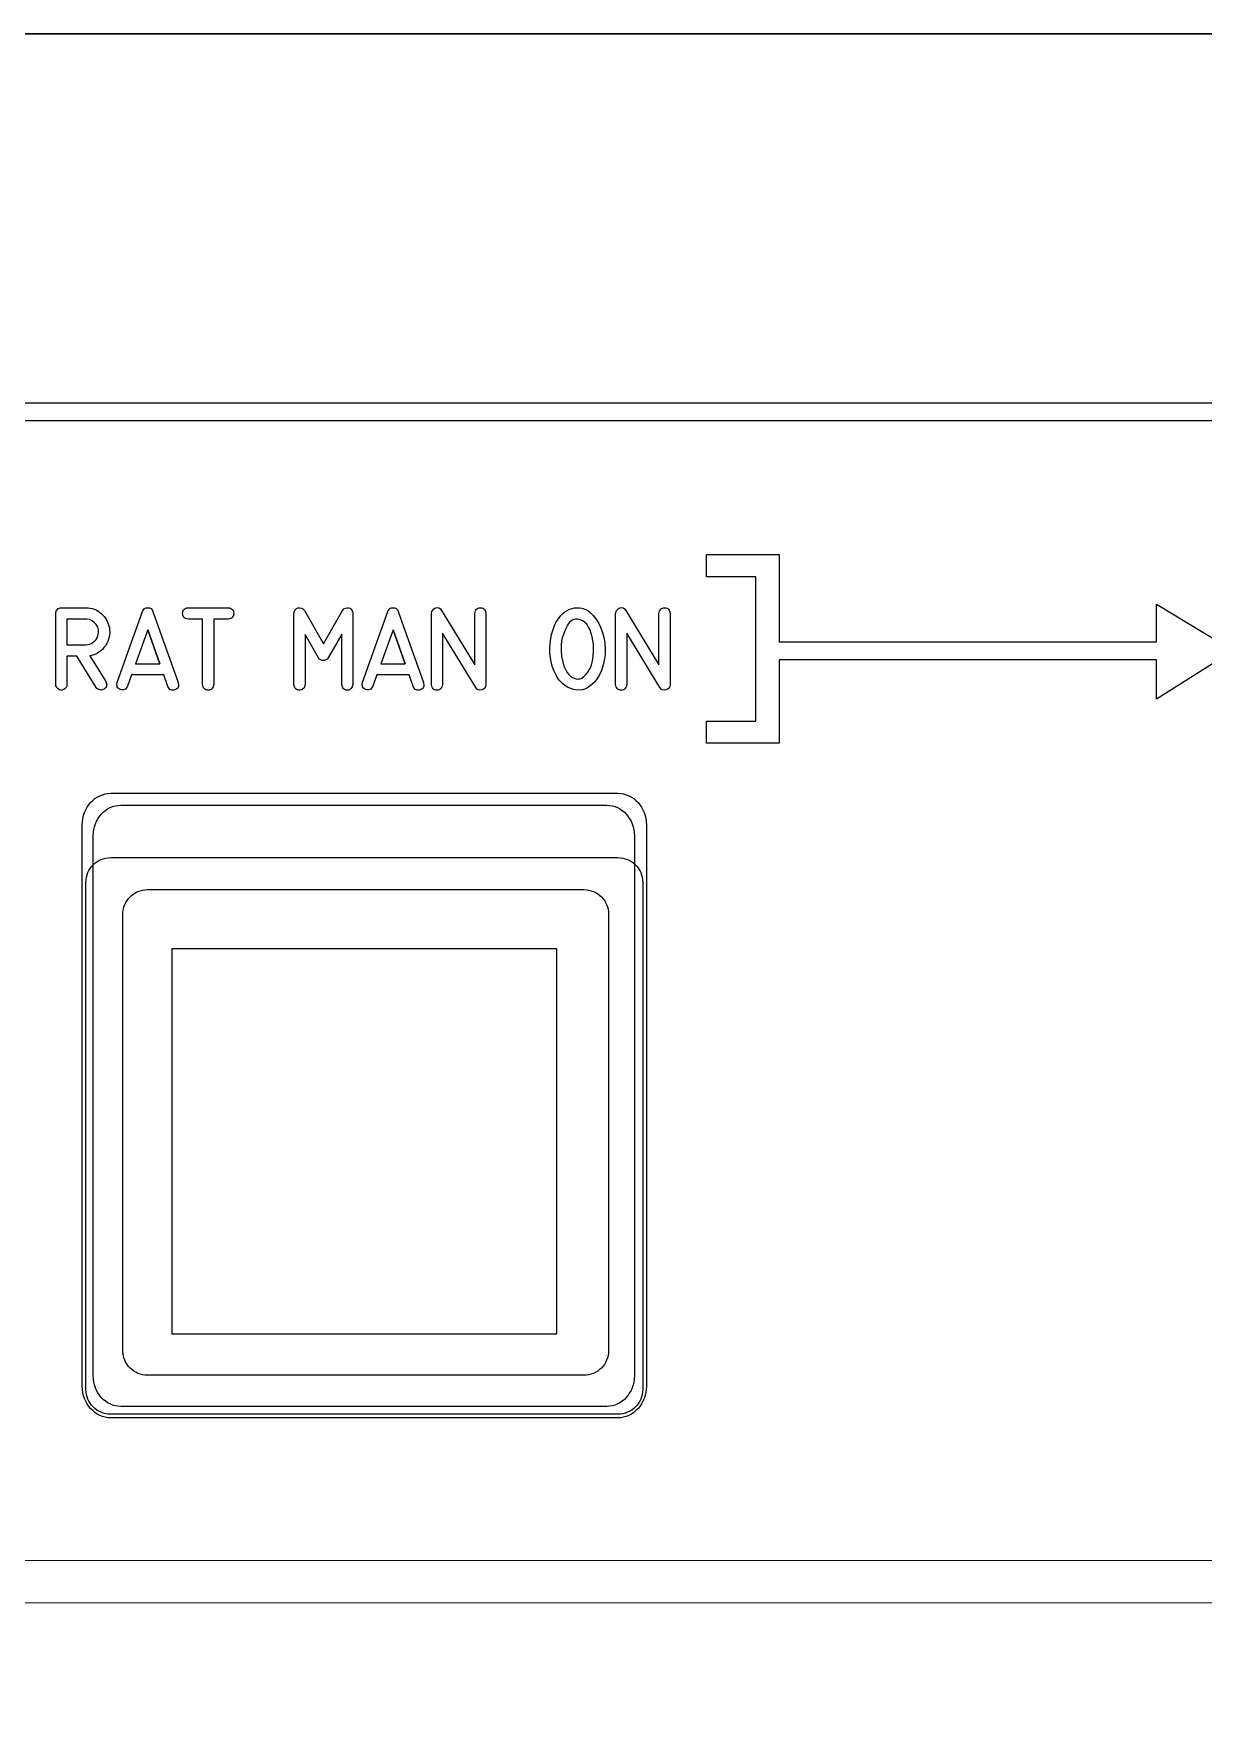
# Model space of a CAD drawing. Extents: x 27 to 704, y 10 to 614.
# Drawn here: x 301.4 to 350, y 430 to 500.1 of the extents above; entities that cross this region are included whole.
import ezdxf

# ---------------------------------------------------------------- set-up
doc = ezdxf.new("R2010")
doc.units = 0
for name, color, linetype in [('_BACKPANEL', 5, 'CONTINUOUS'), ('_ENGRAVING', 105, 'CONTINUOUS'), ('_LABELS', 30, 'CONTINUOUS'), ('_TOPLAYER', 1, 'CONTINUOUS')]:
    doc.layers.add(name, color=color, linetype=linetype)

msp = doc.modelspace()

# ---------------------------------------------------------------- linework, layer by layer
at = {"layer": '_BACKPANEL'}
for points in [[(526.324, 500.11), (526.324, 495.348), (526.324, 485.823), (526.324, 476.298), (526.324, 376.285), (526.324, 366.76), (203.984, 366.76), (203.984, 376.285), (203.984, 476.298), (203.984, 485.823), (203.984, 495.348), (203.984, 500.11)], [(304.579, 465.847), (325.674, 465.847), (325.78, 465.842), (325.882, 465.827), (325.98, 465.801), (326.075, 465.767), (326.165, 465.724), (326.249, 465.672), (326.328, 465.613), (326.401, 465.547), (326.467, 465.474), (326.526, 465.395), (326.578, 465.311), (326.621, 465.221), (326.655, 465.126), (326.681, 465.028), (326.696, 464.925), (326.701, 464.82), (326.701, 443.725), (326.696, 443.62), (326.681, 443.517), (326.655, 443.419), (326.621, 443.324), (326.578, 443.234), (326.526, 443.15), (326.467, 443.071), (326.401, 442.998), (326.328, 442.932), (326.249, 442.872), (326.165, 442.821), (326.075, 442.778), (325.98, 442.744), (325.882, 442.718), (325.78, 442.703), (325.674, 442.697), (304.579, 442.697), (304.473, 442.703), (304.371, 442.718), (304.273, 442.744), (304.178, 442.778), (304.088, 442.821), (304.004, 442.872), (303.925, 442.932), (303.852, 442.998), (303.785, 443.071), (303.726, 443.15), (303.675, 443.234), (303.632, 443.324), (303.597, 443.419), (303.572, 443.517), (303.557, 443.62), (303.551, 443.725), (303.551, 464.82), (303.557, 464.925), (303.572, 465.028), (303.597, 465.126), (303.632, 465.221), (303.675, 465.311), (303.726, 465.395), (303.785, 465.474), (303.852, 465.547), (303.925, 465.613), (304.004, 465.672), (304.088, 465.724), (304.178, 465.767), (304.273, 465.801), (304.371, 465.827), (304.473, 465.842)]]:
    msp.add_lwpolyline(points, close=True, dxfattribs=at)
at = {"layer": '_ENGRAVING'}
for points in [[(296.946, 484.76), (358.806, 484.76)], [(358.273, 484.01), (296.946, 484.01)], [(350.663, 474.065), (348.072, 472.441), (348.072, 474.065), (339.741, 474.065), (332.377, 474.065), (332.377, 470.602), (332.224, 470.602), (331.928, 470.602), (329.351, 470.602), (329.351, 471.522), (331.407, 471.522), (331.408, 474.527), (331.408, 474.525), (331.407, 477.529), (329.351, 477.529), (329.351, 478.45), (331.928, 478.45), (332.224, 478.45), (332.377, 478.45), (332.377, 474.815), (348.072, 474.815), (348.072, 476.391), (350.665, 474.815)], [(211.541, 436.617), (519.108, 436.631)], [(519.108, 434.847), (211.543, 434.832)]]:
    msp.add_lwpolyline(points, dxfattribs=at)
for points in [[(304.372, 473.175), (304.408, 473.084), (304.413, 473.041), (304.41, 473.001), (304.398, 472.962), (304.378, 472.925), (304.313, 472.857), (304.272, 472.833), (304.228, 472.819), (304.181, 472.814), (304.131, 472.818), (304.084, 472.832), (304.043, 472.853), (304.008, 472.884), (303.981, 472.922), (303.172, 474.226), (302.762, 474.226), (302.762, 473.048), (302.753, 472.98), (302.729, 472.922), (302.689, 472.875), (302.632, 472.838), (302.568, 472.815), (302.506, 472.811), (302.447, 472.827), (302.389, 472.862), (302.349, 472.899), (302.321, 472.943), (302.304, 472.992), (302.299, 473.048), (302.299, 476.005), (302.303, 476.051), (302.315, 476.095), (302.336, 476.134), (302.365, 476.17), (302.4, 476.2), (302.439, 476.222), (302.482, 476.235), (302.528, 476.239), (303.548, 476.239), (303.638, 476.235), (303.726, 476.224), (303.81, 476.205), (303.891, 476.179), (303.97, 476.146), (304.045, 476.105), (304.117, 476.056), (304.186, 476.001), (304.309, 475.873), (304.361, 475.804), (304.406, 475.73), (304.477, 475.571), (304.523, 475.396), (304.535, 475.298), (304.539, 475.202), (304.532, 475.108), (304.517, 475.015), (304.491, 474.924), (304.457, 474.834), (304.413, 474.746), (304.36, 474.66), (304.299, 474.579), (304.234, 474.506), (304.164, 474.441), (304.089, 474.385), (304.01, 474.337), (303.926, 474.298), (303.837, 474.267), (303.743, 474.244), (303.712, 474.239)], [(304.852, 473.135), (305.378, 474.61), (305.906, 476.085), (305.94, 476.152), (305.987, 476.2), (306.047, 476.229), (306.121, 476.239), (306.195, 476.23), (306.256, 476.201), (306.303, 476.153), (306.338, 476.085), (307.39, 473.126), (307.4, 473.019), (307.393, 472.973), (307.379, 472.932), (307.358, 472.897), (307.329, 472.866), (307.293, 472.841), (307.249, 472.822), (307.203, 472.809), (307.159, 472.805), (307.118, 472.809), (307.08, 472.822), (307.045, 472.844), (307.012, 472.875), (306.955, 472.962), (306.786, 473.441), (305.448, 473.441), (305.284, 472.974), (305.226, 472.886), (305.193, 472.856), (305.157, 472.834), (305.118, 472.821), (305.076, 472.817), (305.032, 472.822), (304.985, 472.836), (304.941, 472.856), (304.904, 472.882), (304.876, 472.912), (304.855, 472.947), (304.842, 472.987), (304.838, 473.031)], [(308.402, 473.046), (308.402, 475.767), (307.8, 475.767), (307.746, 475.775), (307.699, 475.789), (307.66, 475.809), (307.627, 475.835), (307.602, 475.868), (307.585, 475.906), (307.574, 475.951), (307.571, 476.002), (307.574, 476.053), (307.585, 476.098), (307.603, 476.137), (307.628, 476.17), (307.66, 476.196), (307.7, 476.217), (307.746, 476.231), (307.8, 476.239), (309.466, 476.239), (309.519, 476.231), (309.565, 476.217), (309.604, 476.197), (309.636, 476.171), (309.661, 476.138), (309.679, 476.099), (309.689, 476.054), (309.693, 476.002), (309.69, 475.951), (309.679, 475.906), (309.662, 475.867), (309.637, 475.834), (309.605, 475.808), (309.566, 475.788), (309.519, 475.774), (309.466, 475.767), (308.865, 475.767), (308.865, 473.046), (308.836, 472.942), (308.813, 472.902), (308.786, 472.868), (308.753, 472.843), (308.715, 472.825), (308.671, 472.815), (308.623, 472.812), (308.575, 472.816), (308.532, 472.827), (308.496, 472.846), (308.465, 472.872), (308.441, 472.905), (308.422, 472.945)], [(314.648, 473.046), (314.62, 472.943), (314.598, 472.903), (314.572, 472.87), (314.54, 472.845), (314.504, 472.827), (314.462, 472.816), (314.416, 472.812), (314.369, 472.816), (314.328, 472.827), (314.291, 472.846), (314.26, 472.871), (314.234, 472.904), (314.212, 472.944), (314.185, 473.046), (314.185, 475.136), (313.622, 474.154), (313.576, 474.105), (313.527, 474.07), (313.475, 474.047), (313.421, 474.038), (313.367, 474.044), (313.316, 474.065), (313.268, 474.101), (313.223, 474.154), (312.663, 475.131), (312.665, 473.046), (312.64, 472.944), (312.619, 472.904), (312.592, 472.872), (312.56, 472.846), (312.522, 472.828), (312.478, 472.818), (312.428, 472.814), (312.378, 472.818), (312.334, 472.829), (312.297, 472.847), (312.265, 472.872), (312.24, 472.905), (312.221, 472.945), (312.2, 473.046), (312.2, 476.001), (312.216, 476.088), (312.248, 476.155), (312.299, 476.203), (312.366, 476.231), (312.44, 476.239), (312.509, 476.224), (312.573, 476.186), (312.632, 476.125), (313.422, 474.741), (314.219, 476.125), (314.278, 476.186), (314.342, 476.224), (314.41, 476.238), (314.483, 476.231), (314.55, 476.202), (314.599, 476.154), (314.632, 476.087), (314.648, 476.001)], [(315.053, 473.135), (315.58, 474.61), (316.107, 476.085), (316.141, 476.152), (316.188, 476.2), (316.249, 476.229), (316.322, 476.239), (316.396, 476.23), (316.457, 476.201), (316.505, 476.153), (316.539, 476.085), (317.591, 473.126), (317.601, 473.019), (317.595, 472.973), (317.581, 472.932), (317.559, 472.897), (317.53, 472.866), (317.494, 472.841), (317.45, 472.822), (317.404, 472.809), (317.36, 472.805), (317.32, 472.809), (317.281, 472.822), (317.246, 472.844), (317.213, 472.875), (317.156, 472.962), (316.987, 473.441), (315.649, 473.441), (315.485, 472.974), (315.427, 472.886), (315.394, 472.856), (315.358, 472.834), (315.319, 472.821), (315.278, 472.817), (315.233, 472.822), (315.186, 472.836), (315.142, 472.856), (315.105, 472.882), (315.077, 472.912), (315.056, 472.947), (315.044, 472.987), (315.039, 473.031)], [(320.182, 473.043), (320.171, 472.963), (320.14, 472.899), (320.088, 472.851), (320.015, 472.819), (319.936, 472.807), (319.867, 472.82), (319.807, 472.857), (319.757, 472.919), (318.378, 475.173), (318.378, 473.043), (318.35, 472.94), (318.328, 472.9), (318.301, 472.867), (318.27, 472.841), (318.233, 472.823), (318.192, 472.812), (318.145, 472.808), (318.099, 472.812), (318.057, 472.823), (318.021, 472.841), (317.99, 472.867), (317.963, 472.9), (317.942, 472.94), (317.915, 473.043), (317.915, 475.998), (317.935, 476.078), (317.971, 476.142), (318.022, 476.192), (318.09, 476.227), (318.161, 476.242), (318.227, 476.229), (318.287, 476.19), (318.34, 476.124), (319.719, 473.866), (319.719, 475.998), (319.745, 476.103), (319.767, 476.143), (319.794, 476.177), (319.827, 476.203), (319.865, 476.221), (319.908, 476.232), (319.958, 476.235), (320.007, 476.231), (320.05, 476.219), (320.086, 476.2), (320.117, 476.174), (320.142, 476.141), (320.162, 476.101), (320.182, 475.998)], [(325.021, 475.253), (325.085, 475.019), (325.125, 474.781), (325.142, 474.538), (325.136, 474.291), (325.105, 474.047), (325.05, 473.814), (324.971, 473.592), (324.867, 473.381), (324.787, 473.257), (324.694, 473.144), (324.588, 473.04), (324.468, 472.945), (324.339, 472.87), (324.202, 472.825), (324.059, 472.808), (323.91, 472.82), (323.789, 472.848), (323.676, 472.886), (323.57, 472.936), (323.471, 472.997), (323.379, 473.068), (323.295, 473.151), (323.218, 473.244), (323.148, 473.349), (323.086, 473.46), (323.03, 473.575), (322.982, 473.693), (322.941, 473.814), (322.906, 473.938), (322.879, 474.065), (322.845, 474.329), (322.84, 474.597), (322.862, 474.861), (322.911, 475.123), (322.988, 475.38), (323.037, 475.504), (323.093, 475.619), (323.155, 475.725), (323.224, 475.823), (323.299, 475.911), (323.382, 475.991), (323.471, 476.063), (323.567, 476.125), (323.665, 476.175), (323.765, 476.211), (323.868, 476.232), (323.972, 476.239), (324.071, 476.234), (324.165, 476.22), (324.255, 476.195), (324.339, 476.161), (324.42, 476.118), (324.495, 476.064), (324.566, 476.001), (324.632, 475.929), (324.753, 475.77), (324.858, 475.605), (324.947, 475.432)], [(327.843, 473.043), (327.833, 472.963), (327.802, 472.899), (327.75, 472.851), (327.677, 472.819), (327.598, 472.807), (327.529, 472.82), (327.469, 472.857), (327.418, 472.919), (326.039, 475.173), (326.039, 473.043), (326.011, 472.94), (325.99, 472.9), (325.963, 472.867), (325.932, 472.841), (325.895, 472.823), (325.853, 472.812), (325.807, 472.808), (325.76, 472.812), (325.719, 472.823), (325.683, 472.841), (325.651, 472.867), (325.625, 472.9), (325.604, 472.94), (325.576, 473.043), (325.576, 475.998), (325.596, 476.078), (325.632, 476.142), (325.684, 476.192), (325.751, 476.227), (325.823, 476.242), (325.889, 476.229), (325.948, 476.19), (326.001, 476.124), (327.38, 473.866), (327.38, 475.998), (327.407, 476.103), (327.429, 476.143), (327.456, 476.177), (327.488, 476.203), (327.526, 476.221), (327.57, 476.232), (327.619, 476.235), (327.668, 476.231), (327.711, 476.219), (327.748, 476.2), (327.779, 476.174), (327.804, 476.141), (327.823, 476.101), (327.843, 475.998)], [(303.548, 474.696), (303.63, 474.702), (303.709, 474.722), (303.785, 474.754), (303.857, 474.8), (303.923, 474.856), (303.976, 474.919), (304.018, 474.991), (304.049, 475.071), (304.073, 475.197), (304.069, 475.316), (304.038, 475.43), (303.978, 475.537), (303.897, 475.629), (303.802, 475.699), (303.694, 475.745), (303.571, 475.767), (302.762, 475.767), (302.762, 474.696)], [(306.618, 473.911), (306.119, 475.317), (305.617, 473.911)], [(306.119, 475.317), (306.618, 473.911)], [(316.82, 473.911), (316.321, 475.317), (315.818, 473.911)], [(316.321, 475.317), (316.82, 473.911)], [(323.986, 475.764), (323.912, 475.759), (323.844, 475.743), (323.78, 475.717), (323.72, 475.681), (323.665, 475.634), (323.615, 475.577), (323.569, 475.51), (323.528, 475.432), (323.458, 475.273), (323.402, 475.125), (323.36, 474.99), (323.332, 474.867), (323.311, 474.678), (323.309, 474.453), (323.331, 474.212), (323.378, 473.974), (323.412, 473.858), (323.454, 473.749), (323.503, 473.645), (323.56, 473.547), (323.626, 473.46), (323.701, 473.389), (323.785, 473.334), (323.879, 473.295), (323.99, 473.273), (324.042, 473.274), (324.093, 473.282), (324.141, 473.297), (324.188, 473.32), (324.275, 473.388), (324.354, 473.473), (324.422, 473.56), (324.48, 473.65), (324.527, 473.742), (324.567, 473.846), (324.601, 473.965), (324.627, 474.099), (324.646, 474.247), (324.657, 474.404), (324.659, 474.56), (324.65, 474.716), (324.632, 474.873), (324.603, 475.025), (324.562, 475.169), (324.511, 475.306), (324.449, 475.435), (324.373, 475.549), (324.284, 475.64), (324.179, 475.708), (324.061, 475.754)], [(304.589, 468.522), (325.664, 468.522), (325.786, 468.516), (325.905, 468.496), (326.019, 468.463), (326.128, 468.419), (326.233, 468.364), (326.331, 468.298), (326.422, 468.222), (326.507, 468.137), (326.584, 468.044), (326.652, 467.942), (326.711, 467.833), (326.761, 467.718), (326.801, 467.597), (326.831, 467.47), (326.849, 467.339), (326.855, 467.204), (326.855, 443.863), (326.849, 443.728), (326.831, 443.596), (326.801, 443.47), (326.761, 443.349), (326.711, 443.233), (326.652, 443.125), (326.584, 443.023), (326.507, 442.93), (326.422, 442.845), (326.331, 442.769), (326.233, 442.703), (326.128, 442.647), (326.019, 442.603), (325.905, 442.571), (325.786, 442.551), (325.664, 442.544), (304.589, 442.544), (304.467, 442.551), (304.348, 442.571), (304.234, 442.603), (304.124, 442.647), (304.02, 442.703), (303.922, 442.769), (303.831, 442.845), (303.746, 442.93), (303.669, 443.023), (303.601, 443.125), (303.541, 443.233), (303.491, 443.349), (303.451, 443.47), (303.422, 443.596), (303.404, 443.728), (303.398, 443.863), (303.398, 467.204), (303.404, 467.339), (303.422, 467.47), (303.451, 467.597), (303.491, 467.718), (303.541, 467.833), (303.601, 467.942), (303.669, 468.044), (303.746, 468.137), (303.831, 468.222), (303.922, 468.298), (304.02, 468.364), (304.124, 468.419), (304.234, 468.463), (304.348, 468.496), (304.467, 468.516)], [(304.997, 468.022), (325.213, 468.022), (325.33, 468.016), (325.443, 467.997), (325.553, 467.966), (325.658, 467.923), (325.758, 467.87), (325.852, 467.806), (325.94, 467.733), (326.021, 467.652), (326.095, 467.562), (326.16, 467.464), (326.217, 467.359), (326.265, 467.248), (326.304, 467.132), (326.332, 467.01), (326.349, 466.884), (326.355, 466.754), (326.355, 444.291), (326.349, 444.161), (326.332, 444.035), (326.304, 443.913), (326.265, 443.797), (326.217, 443.686), (326.16, 443.581), (326.095, 443.483), (326.021, 443.393), (325.94, 443.312), (325.852, 443.239), (325.758, 443.175), (325.658, 443.122), (325.553, 443.079), (325.443, 443.048), (325.33, 443.029), (325.213, 443.022), (304.997, 443.022), (304.88, 443.029), (304.766, 443.048), (304.656, 443.079), (304.551, 443.122), (304.452, 443.175), (304.357, 443.239), (304.269, 443.312), (304.188, 443.393), (304.115, 443.483), (304.049, 443.581), (303.992, 443.686), (303.944, 443.797), (303.906, 443.913), (303.878, 444.035), (303.861, 444.161), (303.855, 444.291), (303.855, 466.754), (303.861, 466.884), (303.878, 467.01), (303.906, 467.132), (303.944, 467.248), (303.992, 467.359), (304.049, 467.464), (304.115, 467.562), (304.188, 467.652), (304.269, 467.733), (304.357, 467.806), (304.452, 467.87), (304.551, 467.923), (304.656, 467.966), (304.766, 467.997), (304.88, 468.016)]]:
    msp.add_lwpolyline(points, close=True, dxfattribs=at)
at = {"layer": '_LABELS'}
msp.add_lwpolyline([(323.126, 446.045), (323.126, 462.047), (307.126, 462.047), (307.126, 446.045)], close=True, dxfattribs=at)
at = {"layer": '_TOPLAYER'}
msp.add_lwpolyline([(438.265, 500.11), (346.195, 500.11), (298.367, 500.11)], dxfattribs=at)
msp.add_lwpolyline([(306.109, 464.516), (324.259, 464.516), (324.364, 464.511), (324.466, 464.495), (324.564, 464.47), (324.658, 464.436), (324.748, 464.393), (324.833, 464.341), (324.911, 464.282), (324.984, 464.216), (325.05, 464.144), (325.109, 464.065), (325.16, 463.98), (325.203, 463.891), (325.238, 463.796), (325.263, 463.698), (325.279, 463.596), (325.284, 463.491), (325.284, 445.341), (325.279, 445.236), (325.263, 445.134), (325.238, 445.036), (325.203, 444.941), (325.16, 444.852), (325.109, 444.767), (325.05, 444.688), (324.984, 444.616), (324.911, 444.55), (324.833, 444.491), (324.748, 444.439), (324.658, 444.396), (324.564, 444.362), (324.466, 444.337), (324.364, 444.321), (324.259, 444.316), (306.109, 444.316), (306.004, 444.321), (305.902, 444.337), (305.804, 444.362), (305.709, 444.396), (305.62, 444.439), (305.535, 444.491), (305.456, 444.55), (305.383, 444.616), (305.317, 444.688), (305.258, 444.767), (305.207, 444.852), (305.164, 444.941), (305.13, 445.036), (305.105, 445.134), (305.089, 445.236), (305.084, 445.341), (305.084, 463.491), (305.089, 463.596), (305.105, 463.698), (305.13, 463.796), (305.164, 463.891), (305.207, 463.98), (305.258, 464.065), (305.317, 464.144), (305.383, 464.216), (305.456, 464.282), (305.535, 464.341), (305.62, 464.393), (305.709, 464.436), (305.804, 464.47), (305.902, 464.495), (306.004, 464.511)], close=True, dxfattribs=at)

doc.saveas('drawing.dxf')
